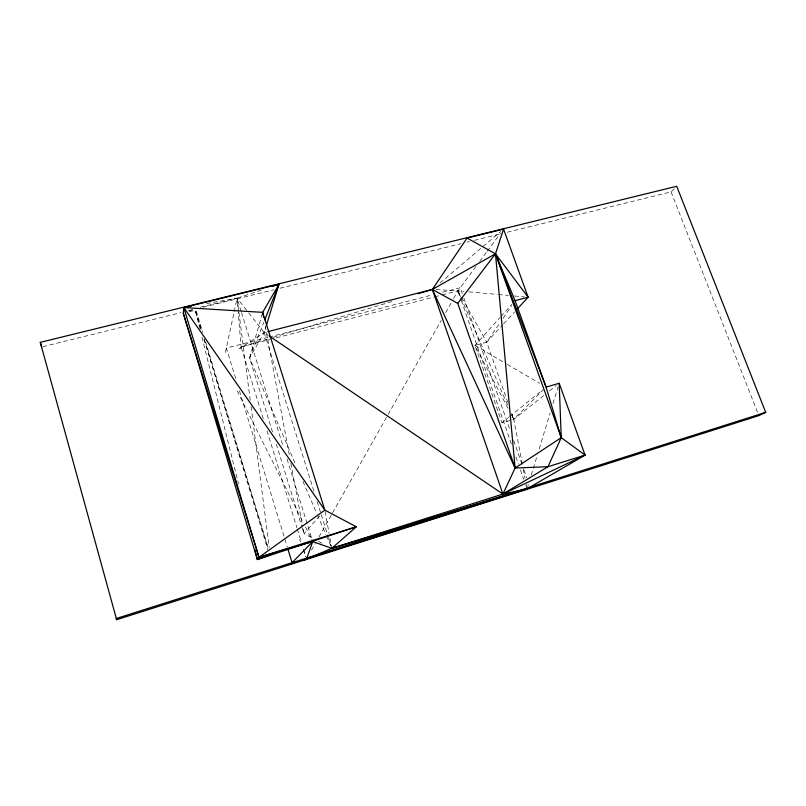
<?xml version="1.0" encoding="UTF-8"?>
<svg xmlns="http://www.w3.org/2000/svg" width="806" height="806" viewBox="0 0 806 806"><rect width="100%" height="100%" fill="white"/><g stroke="black" fill="none" stroke-linecap="round" stroke-linejoin="round"><path stroke-width="0.6" stroke-dasharray="4.03 3.02" d="M225.418 352.484L233.941 312.778M234.203 311.559L237.075 298.16L261.537 290.019M240.702 348.524L241.095 346.973L237.075 298.16L203.616 304.064M272.549 432.056L249.598 357.935L262.675 312.355M527.718 486.713L528.373 484.547M531.245 475.117L537.411 454.846M539.224 448.882L550.105 413.095M553.007 403.554L558.084 386.86M294.946 462.936L249.598 357.935L264.187 332.596L265.99 326.692M249.598 357.935L263.844 322.219M311.499 550.166L315.206 543.607M318.914 537.038L331.891 514.067M332.505 512.969L387.495 415.584M388.119 414.496L441.255 320.395M445.587 312.728L452.992 299.6M453.617 298.502L457.939 290.845L475.943 266.494M543.718 395.555L513.765 419.332L501.977 422.838L474.986 345.421L486.703 342.197L499.488 323.508M503.035 318.32L511.558 305.867M479.671 261.436L486.391 252.349M487.136 251.341L500.576 233.156M319.851 515.78L304.023 533.663L312.919 538.358M507.982 408.299L474.986 345.421L500.063 317.453M500.899 316.516L511.76 304.406M507.941 402.718L486.703 342.197L502.773 324.758M503.609 323.841L514.601 311.902M522.328 464.135L513.765 419.332L543.446 389.711M507.306 232.229L671.066 191.878L674.29 188.685M238.808 349.018L264.187 332.596L266.625 331.971M439.965 282.987L500.717 231.524M501.977 422.838L508.687 417.397M509.644 416.621L542.237 390.205M549.511 390.95L556.271 385.58M188.846 311.045L193.279 309.282M263.29 418.818L241.095 346.973L268.418 338.752M273.174 337.321L392.794 301.323M241.095 346.973L270.332 339.407M276.428 337.825L433.578 297.152M434.797 296.84L440.882 295.258M442.101 294.946L457.939 290.845L463.944 291.389M267.804 337.392L226.355 348.091L236.168 380.11M269.013 337.079L431.613 295.097M442.554 292.276L460.266 287.702L462.271 293.444M200.251 307.227L237.075 298.16L247.916 311.932M42.889 346.661L180.987 312.637M188.322 310.824L194.437 309.323M202.991 307.217L273.869 289.747M279.984 288.246L460.861 243.674M466.976 242.163L469.414 241.568M474.301 240.359L499.972 234.032M189.289 311.761L195.284 310.29L201.157 329.473M436.117 289.626L457.939 290.845L460.972 296.265M468.88 291.843L497.272 294.412M498.501 294.533L508.374 295.419M514.55 295.983L524.424 296.88M318.471 541.289L324.032 544.221M474.986 345.421L506.218 363.728M507.296 364.362L539.607 383.303M248.691 312.919L264.187 332.596L268.358 335.417M461.586 297.343L486.703 342.197M512.032 416.017L513.765 419.332L511.689 413.397M237.135 390.819L303.167 522.55M305.414 527.033L312.718 541.602L287.007 458.856M460.438 296.608L457.939 290.845L460.841 299.147M460.941 297.757L507.8 405.589M511.78 414.747L513.765 419.332M302.915 481.394L316.869 513.704M317.363 514.863L325.836 534.479M326.339 535.627L330.823 546.015M671.066 191.878L758.849 415.644M299.671 539.557L300.477 541.833M303.318 549.813L305.746 556.644M463.863 297.998L509.916 429.739M513.654 440.429L522.792 466.563M523.981 469.938L526.731 477.827M461.254 300.336L511.75 445.003M515.88 456.861L518.369 463.974M520.434 469.908L523.749 479.389M525.814 485.323L527.064 488.879L526.157 484.184M264.187 332.596L314.531 493.191M317.161 501.584L320.919 513.563M321.292 514.762L328.062 536.333M328.435 537.531L331.82 548.322M241.175 311.358L237.075 298.16L250.263 400.37M241.548 312.557L283.279 446.867M276.257 444.005L301.797 526.499M302.169 527.688L304.023 533.663L302.401 525.008M266.988 430.797L296.94 527.789M297.303 528.988L301.373 542.156M303.59 549.339L305.817 556.533M239.432 390.779L287.289 547.052M204.099 339.064L268.005 547.737L205.701 342.076M196.231 310.804L202.79 332.455M201.107 329.533L195.284 310.29L199.848 328.616M204.029 339.155L267.794 549.672M201.974 337.17L238.495 483.781M523.245 468.911L525.038 478.311M265.214 325.956L289.697 457.012M290.855 463.198L302.169 523.779M325.07 511.357L329.12 533.532M330.017 538.468L331.367 545.853M251.069 406.607L269.244 547.455"/><path stroke-width="1.21" d="M191.224 306.25L183.788 307.56L324.848 510.127L356.312 526.792L257.356 559.535L183.294 313.242L183.788 307.56L279.007 284.196L266.353 325.513M303.922 560.2L331.82 548.322L502.924 494.078L515.105 468.024L457.758 303.358L495.478 253.809L503.569 229.116L467.067 238.062L432.369 289.425L417.982 293.747M264.761 319.911L279.007 284.196L272.015 286.523M279.007 284.196L262.675 312.355L263.602 317.302M257.356 559.535L258.988 557.299L324.848 510.127L262.675 312.355L183.788 307.56L258.988 557.299L270.212 554.931L257.356 559.535L254.928 549.763M517.14 309.151L528.132 297.213L503.569 229.116M290.271 564.543L312.718 541.602L331.82 548.322L527.064 488.879L585.075 455.098L559.173 383.283L546.065 387.102L495.478 253.809L467.067 238.062M305.857 559.586L307.852 557.681M331.82 548.322L356.312 526.792L258.988 557.299L183.294 313.242M434.273 287.813L432.369 289.425L267.844 331.659M269.395 336.122L502.924 494.078L547.969 466.724L585.075 455.098L561.248 437.658L495.478 253.809L432.369 289.425L502.924 494.078L527.064 488.879L306.552 558.921L312.718 541.602L258.988 557.299M765.7 412.34L758.849 415.644L116.648 619.713L116.215 618.524L765.7 412.34L676.708 186.287L40.3 342.349L116.648 619.713M502.924 494.078L585.075 455.098M495.478 253.809L515.105 300.668L528.132 297.213L495.478 253.809L515.105 468.024L547.969 466.724L561.248 437.658L559.173 383.283M457.758 303.358L432.369 289.425L515.105 468.024L561.248 437.658L546.065 387.102L515.105 300.668M288.024 549.45L292.084 562.689M40.3 342.349L41.67 346.963"/></g></svg>
